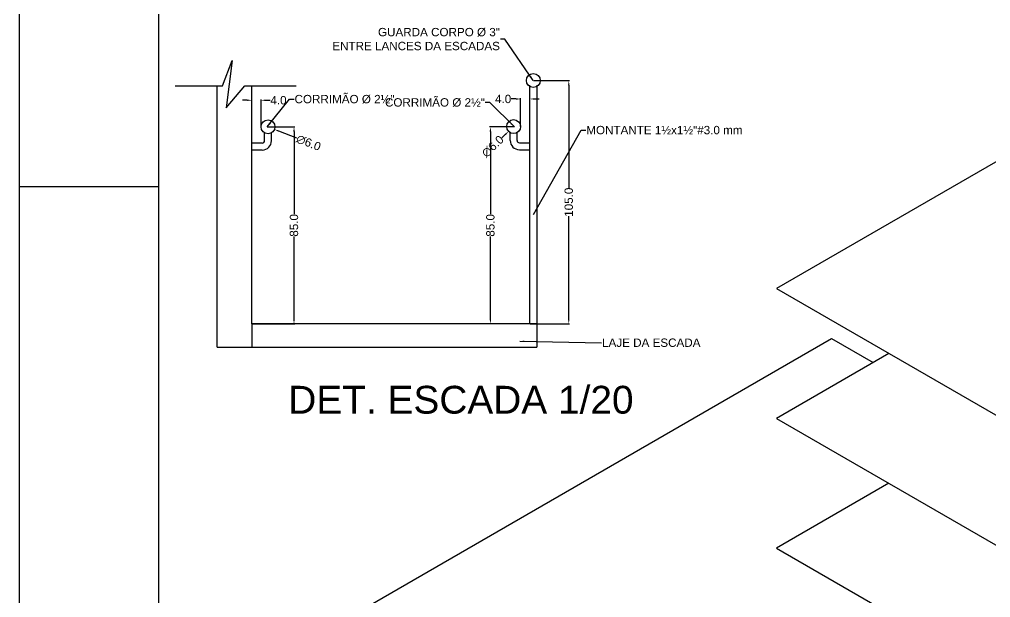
# Paper-space layout 'P12 (2)' of a CAD drawing. Extents: x 32 to 873, y 2 to 596.
# Drawn here: x 32.4 to 242, y 210.8 to 335.6 of the extents above; entities that cross this region are included whole.
import ezdxf

# ---------------------------------------------------------------- set-up
doc = ezdxf.new("R2010")
doc.units = 0
doc.header["$MEASUREMENT"] = 0
doc.layers.get('0').update_dxf_attribs({"linetype": 'CONTINUOUS'})
doc.layers.get('DEFPOINTS').update_dxf_attribs({"linetype": 'CONTINUOUS'})
for name, color, linetype in [('10', 7, 'CONTINUOUS'), ('carimbo', 4, 'CONTINUOUS'), ('Cotas', 1, 'CONTINUOUS'), ('moveis', 253, 'CONTINUOUS'), ('PAREDES', 2, 'CONTINUOUS')]:
    doc.layers.add(name, color=color, linetype=linetype)
doc.styles.get("Standard").update_dxf_attribs({"font": 'arial.ttf'})
doc.dimstyles.get("Standard").update_dxf_attribs({"dimtxt": 0.18, "dimasz": 0.18, "dimexe": 0.18, "dimexo": 0.0625, "dimgap": 0.09, "dimtad": 0, "dimtih": 1, "dimtoh": 1, "dimdec": 4, "dimzin": 0, "dimdsep": 46, "dimtxsty": 'Standard', "dimcen": 0.09, "dimadec": 0, "dimazin": 0, "dimtfac": 1, "dimtdec": 4, "dimtofl": 0, "dimtmove": 0, "dimatfit": 3, "dimfxl": 0, "dimtolj": 1, "dimtzin": 0, "dimarcsym": 0})

# ---------------------------------------------------------------- blocks, each defined once
blk = doc.blocks.new('A1')
blk.add_line((30, 297), (0, 297))
blk.add_lwpolyline([(841, 0), (0, 0), (0, 594), (841, 594)], close=True)
at = {"color": 2}
blk.add_lwpolyline([(831, 10), (831, 584), (30, 584), (30, 10), (831, 10)], dxfattribs=at)
blk = doc.blocks.new('*D816')
at = {"layer": 'Cotas', "color": 0, "linetype": 'Continuous', "lineweight": -2, "transparency": 16777216}
for p, q in [((143.39, 322.39), (151.16, 322.39)), ((150.98, 321.39), (150.98, 299.18)), ((150.98, 270.89), (150.98, 293.1)), ((142.64, 269.89), (151.16, 269.89))]:
    blk.add_line(p, q, dxfattribs=at)
at = {"layer": 'Cotas', "color": 0, "linetype": 'Continuous', "transparency": 16777216}
for points in [[(150.81, 321.39), (151.14, 321.39), (150.98, 322.39)], [(150.81, 270.89), (151.14, 270.89), (150.98, 269.89)]]:
    blk.add_solid(points, dxfattribs=at)
at = {"layer": 'DEFPOINTS', "color": 0, "linetype": 'Continuous', "transparency": 16777216}
for p in [(143.32, 322.39), (150.98, 322.39), (142.57, 269.89)]:
    blk.add_point(p, dxfattribs=at)
at = {"layer": 'Cotas', "color": 7, "linetype": 'Continuous', "transparency": 16777216, "insert": (150.98, 296.14), "char_height": 1.8, "attachment_point": 5, "rotation": 90}
blk.add_mtext('\\A1;105.0', dxfattribs=at)
blk = doc.blocks.new('*D817')
at = {"layer": 'Cotas', "color": 0, "linetype": 'Continuous', "lineweight": -2, "transparency": 16777216}
for p, q in [((139.26, 312.39), (133.88, 312.39)), ((134.06, 311.39), (134.06, 293.57)), ((134.06, 270.89), (134.06, 288.71)), ((144.01, 269.89), (133.88, 269.89))]:
    blk.add_line(p, q, dxfattribs=at)
at = {"layer": 'Cotas', "color": 0, "linetype": 'Continuous', "transparency": 16777216}
for points in [[(133.9, 311.39), (134.23, 311.39), (134.06, 312.39)], [(133.9, 270.89), (134.23, 270.89), (134.06, 269.89)]]:
    blk.add_solid(points, dxfattribs=at)
at = {"layer": 'DEFPOINTS', "color": 0, "linetype": 'Continuous', "transparency": 16777216}
for p in [(134.06, 312.39), (139.32, 312.39), (144.07, 269.89)]:
    blk.add_point(p, dxfattribs=at)
at = {"layer": 'Cotas', "color": 7, "linetype": 'Continuous', "transparency": 16777216, "insert": (134.06, 291.14), "char_height": 1.8, "attachment_point": 5, "rotation": 90}
blk.add_mtext('\\A1;85.0', dxfattribs=at)
blk = doc.blocks.new('*D818')
at = {"layer": 'Cotas', "color": 0, "linetype": 'Continuous', "lineweight": -2, "transparency": 16777216}
for p, q in [((85.89, 312.39), (91.85, 312.39)), ((91.67, 311.39), (91.67, 293.57)), ((91.67, 270.89), (91.67, 288.71)), ((82.64, 269.89), (91.85, 269.89))]:
    blk.add_line(p, q, dxfattribs=at)
at = {"layer": 'Cotas', "color": 0, "linetype": 'Continuous', "transparency": 16777216}
for points in [[(91.5, 311.39), (91.84, 311.39), (91.67, 312.39)], [(91.5, 270.89), (91.84, 270.89), (91.67, 269.89)]]:
    blk.add_solid(points, dxfattribs=at)
at = {"layer": 'DEFPOINTS', "color": 0, "linetype": 'Continuous', "transparency": 16777216}
for p in [(85.82, 312.39), (91.67, 312.39), (82.57, 269.89)]:
    blk.add_point(p, dxfattribs=at)
at = {"layer": 'Cotas', "color": 7, "linetype": 'Continuous', "transparency": 16777216, "insert": (91.67, 291.14), "char_height": 1.8, "attachment_point": 5, "rotation": 90}
blk.add_mtext('\\A1;85.0', dxfattribs=at)
blk = doc.blocks.new('*D819')
at = {"layer": 'Cotas', "color": 0, "linetype": 'Continuous', "lineweight": -2, "transparency": 16777216}
for p, q in [((81.57, 318.13), (80.57, 318.13)), ((82.57, 313.2), (82.57, 318.31)), ((84.56, 312.45), (84.56, 318.31)), ((85.56, 318.13), (86.56, 318.13))]:
    blk.add_line(p, q, dxfattribs=at)
at = {"layer": 'Cotas', "color": 0, "linetype": 'Continuous', "transparency": 16777216}
for points in [[(81.57, 318.3), (81.57, 317.97), (82.57, 318.13)], [(85.56, 318.3), (85.56, 317.97), (84.56, 318.13)]]:
    blk.add_solid(points, dxfattribs=at)
at = {"layer": 'DEFPOINTS', "color": 0, "linetype": 'Continuous', "transparency": 16777216}
for p in [(84.56, 318.13), (82.57, 313.14), (84.56, 312.39)]:
    blk.add_point(p, dxfattribs=at)
at = {"layer": 'Cotas', "color": 7, "linetype": 'Continuous', "transparency": 16777216, "insert": (88.32, 318.13), "char_height": 1.8, "attachment_point": 5}
blk.add_mtext('\\A1;4.0', dxfattribs=at)
blk = doc.blocks.new('*D820')
at = {"layer": 'Cotas', "color": 0, "linetype": 'Continuous', "lineweight": -2, "transparency": 16777216}
for p, q in [((85.97, 312.39), (86.15, 312.39)), ((86.06, 312.3), (86.06, 312.48)), ((92.28, 309.94), (88.39, 311.47))]:
    blk.add_line(p, q, dxfattribs=at)
at = {"layer": 'Cotas', "color": 0, "linetype": 'Continuous', "transparency": 16777216}
blk.add_solid([(88.45, 311.63), (88.33, 311.32), (87.46, 311.84)], dxfattribs=at)
at = {"layer": 'DEFPOINTS', "color": 0, "linetype": 'Continuous', "transparency": 16777216}
for p in [(84.66, 312.94), (87.46, 311.84)]:
    blk.add_point(p, dxfattribs=at)
at = {"layer": 'Cotas', "color": 7, "linetype": 'Continuous', "transparency": 16777216, "insert": (94.8, 308.95), "char_height": 1.8, "attachment_point": 5, "rotation": 338.527}
blk.add_mtext('\\A1;∅6.0', dxfattribs=at)
blk = doc.blocks.new('*D821')
at = {"layer": 'Cotas', "color": 0, "linetype": 'Continuous', "lineweight": -2, "transparency": 16777216}
for p, q in [((139.57, 318.41), (138.57, 318.41)), ((140.57, 312.45), (140.57, 318.59)), ((142.57, 313.2), (142.57, 318.59)), ((143.57, 318.41), (144.57, 318.41))]:
    blk.add_line(p, q, dxfattribs=at)
at = {"layer": 'Cotas', "color": 0, "linetype": 'Continuous', "transparency": 16777216}
for points in [[(139.57, 318.58), (139.57, 318.24), (140.57, 318.41)], [(143.57, 318.58), (143.57, 318.24), (142.57, 318.41)]]:
    blk.add_solid(points, dxfattribs=at)
at = {"layer": 'DEFPOINTS', "color": 0, "linetype": 'Continuous', "transparency": 16777216}
for p in [(140.57, 318.41), (140.57, 312.39), (142.57, 313.14)]:
    blk.add_point(p, dxfattribs=at)
at = {"layer": 'Cotas', "color": 7, "linetype": 'Continuous', "transparency": 16777216, "insert": (136.81, 318.41), "char_height": 1.8, "attachment_point": 5}
blk.add_mtext('\\A1;4.0', dxfattribs=at)
blk = doc.blocks.new('*D822')
at = {"layer": 'Cotas', "color": 0, "linetype": 'Continuous', "lineweight": -2, "transparency": 16777216}
for p, q in [((138.98, 312.45), (139.16, 312.45)), ((139.07, 312.36), (139.07, 312.54)), ((136.54, 310.04), (137.26, 310.73))]:
    blk.add_line(p, q, dxfattribs=at)
at = {"layer": 'Cotas', "color": 0, "linetype": 'Continuous', "transparency": 16777216}
blk.add_solid([(137.15, 310.85), (137.38, 310.61), (137.99, 311.42)], dxfattribs=at)
at = {"layer": 'DEFPOINTS', "color": 0, "linetype": 'Continuous', "transparency": 16777216}
for p in [(140.16, 313.49), (137.99, 311.42)]:
    blk.add_point(p, dxfattribs=at)
at = {"layer": 'Cotas', "color": 7, "linetype": 'Continuous', "transparency": 16777216, "insert": (134.58, 308.17), "char_height": 1.8, "attachment_point": 5, "rotation": 43.6388}
blk.add_mtext('\\A1;∅6.0', dxfattribs=at)

psp = doc.layouts.new('P12 (2)')

# ---------------------------------------------------------------- linework, layer by layer
at = {"layer": 'Cotas', "linetype": 'Continuous'}
for p, q in [((76.23, 321.218), (78.337, 326.725)), ((78.337, 326.725), (77.04, 316.52)), ((66.019, 321.218), (76.23, 321.218)), ((77.04, 316.52), (81.092, 321.218)), ((81.092, 321.218), (92.113, 321.218))]:
    psp.add_line(p, q, dxfattribs=at)
at = {"layer": 'moveis'}
for p, q in [((261.721, 315.544), (195.844, 277.51)), ((195.844, 277.51), (382.809, 169.565)), ((220.091, 263.51), (195.841, 249.51)), ((195.841, 249.51), (382.809, 141.565)), ((220.09, 235.51), (195.841, 221.51)), ((195.841, 221.51), (382.809, 113.565))]:
    psp.add_line(p, q, dxfattribs=at)
psp.add_lwpolyline([(167.754, 149.702), (86.364, 196.692), (207.716, 266.755), (216.713, 261.56)], dxfattribs=at)
at = {"layer": 'PAREDES', "linetype": 'Continuous'}
for p, q in [((75.073, 264.889), (75.073, 321.218)), ((82.573, 269.889), (82.573, 321.218)), ((144.073, 269.889), (82.573, 269.889)), ((82.573, 269.889), (82.573, 264.889)), ((144.073, 269.889), (144.073, 264.889)), ((75.073, 264.889), (144.073, 264.889))]:
    psp.add_line(p, q, dxfattribs=at)
at = {"layer": 'PAREDES', "color": 6, "linetype": 'Continuous'}
for p, q in [((142.573, 269.889), (142.573, 321.389)), ((144.073, 321.389), (144.073, 269.889)), ((85.31, 309.402), (85.31, 311.152)), ((86.81, 309.402), (86.81, 311.152)), ((138.323, 309.464), (138.323, 311.214)), ((139.823, 309.464), (139.823, 311.214)), ((139.823, 309.464), (139.823, 311.214)), ((84.81, 308.902), (82.573, 308.902)), ((140.323, 308.964), (142.56, 308.964)), ((84.81, 307.402), (82.573, 307.402)), ((140.323, 307.464), (142.56, 307.464))]:
    psp.add_line(p, q, dxfattribs=at)
for centre in [(143.323, 322.389), (86.06, 312.389), (139.073, 312.452)]:
    psp.add_circle(centre, 1.5, dxfattribs=at)
for centre, radius, start, end in [((84.81, 309.402), 0.5, 270, 0), ((84.81, 309.402), 2, 270, 0), ((140.323, 309.464), 2, 180, 270), ((140.323, 309.464), 0.5, 180, 270)]:
    psp.add_arc(centre, radius, start, end, dxfattribs=at)

# ---------------------------------------------------------------- block references
at = {"layer": 'carimbo', "linetype": 'Continuous'}
psp.add_blockref('A1', (32.403, 2.471), dxfattribs=at)

# ---------------------------------------------------------------- texts
at = {"layer": '10'}
psp.add_text('DET. ESCADA 1/20', height=6, dxfattribs=at).set_placement((90.439, 250.524))
at = {"layer": 'Cotas', "color": 7, "linetype": 'Continuous', "char_height": 1.8}
for s, insert, attachment_point in [('GUARDA CORPO Ø 3"\\PENTRE LANCES DA ESCADAS', (136.118, 331.328), 6), ('\\A1;CORRIMÃO Ø 2½"', (91.788, 318.354), 4), ('\\A1;CORRIMÃO Ø 2½"', (132.874, 317.64), 6), ('\\A1;MONTANTE 1½x1½"#3.0 mm', (154.757, 311.689), 4), ('\\A1;LAJE DA ESCADA', (158.166, 265.818), 4)]:
    psp.add_mtext(s, dxfattribs=dict(at, insert=insert, attachment_point=attachment_point))

# ---------------------------------------------------------------- dimensions: what is measured, and where the dimension line sits
at = {"layer": 'Cotas', "linetype": 'Continuous'}
for base, p1, p2, picture, middle in [((150.975, 322.389), (142.573, 269.889), (143.323, 322.389), '*D816', (150.975, 296.139)), ((91.669, 312.389), (82.573, 269.889), (85.823, 312.389), '*D818', (91.669, 291.139)), ((134.065, 312.389), (144.073, 269.889), (139.323, 312.389), '*D817', (134.065, 291.139))]:
    dim = psp.add_linear_dim(base=base, p1=p1, p2=p2, angle=90, dimstyle='Standard', override={"dimtxt": 1.8, "dimasz": 1, "dimtih": 0, "dimtoh": 0, "dimdec": 1, "dimlfac": 2, "dimclrt": 7}, dxfattribs=at)
    dim.commit()
    dim.dimension.update_dxf_attribs({"geometry": picture, "text_midpoint": middle})
for base, p1, p2, picture, middle in [((84.56, 318.133), (82.573, 313.139), (84.56, 312.389), '*D819', (88.322, 318.133)), ((140.573, 318.41), (142.573, 313.139), (140.573, 312.389), '*D821', (136.811, 318.41))]:
    dim = psp.add_linear_dim(base=base, p1=p1, p2=p2, dimstyle='Standard', override={"dimtxt": 1.8, "dimasz": 1, "dimtih": 0, "dimtoh": 0, "dimdec": 1, "dimlfac": 2, "dimclrt": 7}, dxfattribs=at)
    dim.commit()
    dim.dimension.update_dxf_attribs({"geometry": picture, "text_midpoint": middle})
dim = psp.add_diameter_dim_2p(p1=(84.665, 312.939), p2=(87.456, 311.84), dimstyle='Standard', override={"dimtxt": 1.8, "dimasz": 1, "dimtih": 0, "dimtoh": 0, "dimdec": 1, "dimlfac": 2, "dimclrt": 7}, dxfattribs=at)
dim.commit()
dim.dimension.update_dxf_attribs({"geometry": '*D820', "text_midpoint": (94.801, 308.951), "dimtype": 163})
dim = psp.add_diameter_dim_2p(p1=(140.158, 313.487), p2=(137.987, 311.417), dimstyle='Standard', override={"dimtxt": 1.8, "dimasz": 1, "dimtih": 0, "dimtoh": 0, "dimdec": 1, "dimlfac": 2, "dimclrt": 7}, dxfattribs=at)
dim.commit()
dim.dimension.update_dxf_attribs({"geometry": '*D822', "text_midpoint": (134.583, 308.17)})

# ---------------------------------------------------------------- leaders
at = {"layer": 'Cotas', "linetype": 'Continuous', "annotation_type": 0, "has_hookline": 1}
for points, hookline_direction, text_width in [([(143.323, 322.389), (137.208, 331.328), (136.208, 331.328)], 1, 35.861), ([(85.885, 312.389), (90.698, 318.354), (91.698, 318.354)], 0, 21.329), ([(139.26, 312.389), (133.964, 317.64), (132.964, 317.64)], 1, 21.329), ([(143.354, 293.478), (153.667, 311.689), (154.667, 311.689)], 0, 33.382), ([(140.41, 266.142), (158.076, 265.818)], 0, 21.061)]:
    psp.add_leader(points, dimstyle='Standard', override={"dimtxt": 1.8, "dimasz": 1, "dimtih": 0, "dimtoh": 0, "dimdec": 1, "dimlfac": 2, "dimclrt": 7}, dxfattribs=dict(at, hookline_direction=hookline_direction, text_width=text_width))

doc.saveas('drawing.dxf')
